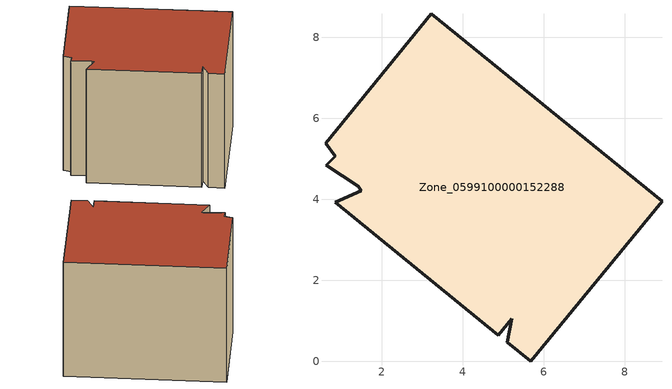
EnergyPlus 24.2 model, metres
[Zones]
Zone_0599100000152288
 floor ground (C_G): 1.5,4.21 1.42,4.32 0.63,4.84 0.85,5.06 0.62,5.38 3.22,8.58 8.92,3.96 5.67,0 5.1,0.47 5.21,1.05 4.88,0.65 0.85,3.93 z0
 wall outside (C_F): 5.67,0 8.92,3.96 3.22,8.58 0.62,5.38 0.85,5.06 0.63,4.84 1.42,4.32 1.5,4.21 0.85,3.93 4.88,0.65 5.21,1.05 5.1,0.47 5.67,0 z0:6.1
 roof outside (C_R): 1.42,4.32 1.5,4.21 0.85,3.93 4.88,0.65 5.21,1.05 5.1,0.47 5.67,0 8.92,3.96 3.22,8.58 0.62,5.38 0.85,5.06 0.63,4.84 z6.1
[BUILDING]
Pand.0599100000152288: North Axis=0; Terrain=City; Loads Convergence Tolerance Value=0.04; Temperature Convergence Tolerance Value=0.4; Solar Distribution=FullExterior; Maximum Number of Warmup Days=25; Minimum Number of Warmup Days=1
[Site:Location]
Rotterdam.The.Hague.AP_ZH_NLD Design_Conditions: Latitude=51.96; Longitude=4.45; Time Zone=1; Elevation=-4.5
[SITE:GROUNDTEMPERATURE:BUILDINGSURFACE]
18, 18, 18, 18, 18, 18, 18, 18, 18, 18, 18, 18
[MATERIAL] Thermal Absorptance=0.9; Solar Absorptance=0.7; Visible Absorptance=0.7
Name | Roughness | Thickness | Conductivity | Density | Specific Heat
G.TC.1946 | MediumSmooth | 0.15 | 1 | 540 | 1210
F.TC.1946 | Rough | 0.3 | 0.857143 | 1920 | 840
R.TC.1946 | MediumRough | 0.2 | 0.909091 | 1500 | 1000
[CONSTRUCTION]
C_G: G.TC.1946
C_F: F.TC.1946
C_R: R.TC.1946
[ZONE]
Zone_0599100000152288: Type=1; Multiplier=1; Ceiling Height=Autocalculate; Volume=Autocalculate; Floor Area=autocalculate; Part of Total Floor Area=Yes
[ZONEINFILTRATION:DESIGNFLOWRATE]
Infil_Zone_0599100000152288: Zone or ZoneList or Space or SpaceList=Zone_0599100000152288; Schedule=AlwaysOn; Design Flow Rate Calculation Method=Flow/Area; Flow Rate per Floor Area=0.003; Constant Term Coefficient=1; Temperature Term Coefficient=0; Velocity Term Coefficient=0; Velocity Squared Term Coefficient=0
[HVACTEMPLATE:ZONE:IDEALLOADSAIRSYSTEM]
Zone_0599100000152288: Maximum Heating Supply Air Temperature=50; Minimum Cooling Supply Air Temperature=13; Maximum Heating Supply Air Humidity Ratio=0.0156; Minimum Cooling Supply Air Humidity Ratio=0.0077; Heating Limit=NoLimit; Cooling Limit=NoLimit; Dehumidification Control Type=ConstantSensibleHeatRatio; Cooling Sensible Heat Ratio=0.7; Dehumidification Setpoint=60; Humidification Control Type=None; Humidification Setpoint=30; Outdoor Air Method=None; Outdoor Air Flow Rate per Person=0.00944; Outdoor Air Flow Rate per Zone Floor Area=0; Outdoor Air Flow Rate per Zone=0; Demand Controlled Ventilation Type=None; Outdoor Air Economizer Type=NoEconomizer; Heat Recovery Type=None; Sensible Heat Recovery Effectiveness=0.7; Latent Heat Recovery Effectiveness=0.65
[ZONECONTROL:THERMOSTAT]
ThermostatControl_Zone_0599100000152288: Zone or ZoneList=Zone_0599100000152288; Control Type Schedule=DualSetpointControlType; Control 1=Thermostat_Zone_0599100000152288; Temperature Difference Between Cutout And Setpoint=0
[THERMOSTATSETPOINT:DUALSETPOINT]
Thermostat_Zone_0599100000152288: Heating Setpoint Temperature Schedule=HeatingSetpoint_Zone_0599100000152288; Cooling Setpoint Temperature Schedule=CoolingSetpoint_Zone_0599100000152288
[SCHEDULE:COMPACT]
HeatingSetpoint_Zone_0599100000152288: Through: 12/31, For: AllDays, Until: 24:00, 21
CoolingSetpoint_Zone_0599100000152288: Through: 12/31, For: AllDays, Until: 24:00, 24
DualSetpointControlType: Through: 12/31, For: AllDays, Until: 24:00, 4
AlwaysOn: Through: 12/31, For: AllDays, Until: 24:00, 1
